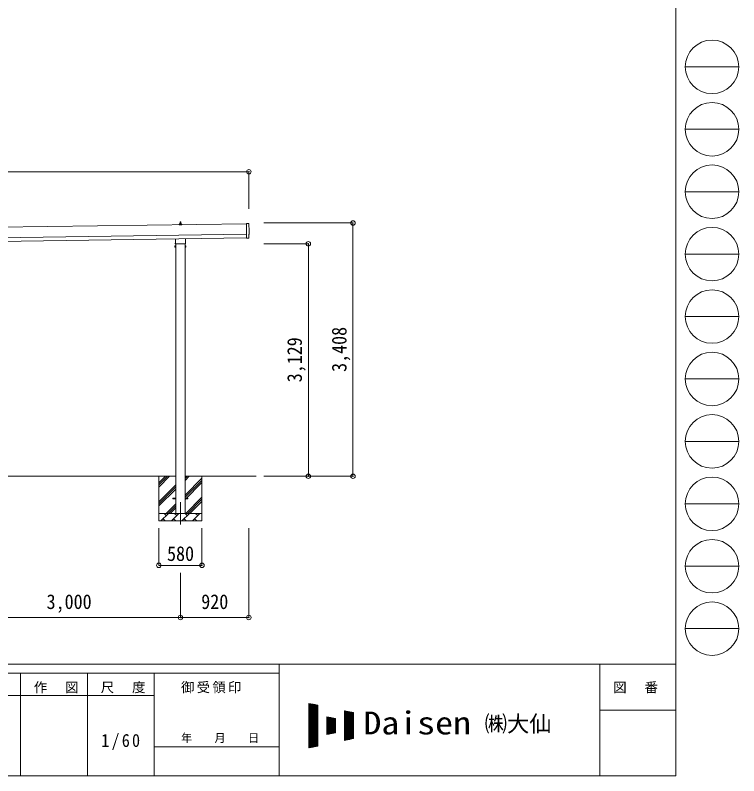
# Model space of a CAD drawing. Units: millimetres at full size, sheet at 1:60. Extents: x -16864 to 16864, y -11640 to 11640.
# Drawn here: x 7132 to 16864, y -11640 to -1405 of the extents above; entities that cross this region are included whole.
import ezdxf
from ezdxf.enums import TextEntityAlignment as Align

# ---------------------------------------------------------------- set-up
doc = ezdxf.new("R2010")
doc.units = ezdxf.units.MM
doc.header["$LTSCALE"] = 60
doc.header["$PDMODE"] = 32
doc.header["$PDSIZE"] = 60
doc.linetypes.add('CHAIN1', pattern=[8, 5, -1, 1, -1])
for name, color, linetype, lineweight in [('0-1_Defpoints', 7, 'CHAIN1', 9), ('0-2_TEXT1', 4, 'Continuous', 9), ('0-3_SHAPE', 7, 'Continuous', 9), ('0-8_TABLE1', 6, 'Continuous', 9), ('F-0', 7, 'Continuous', 9)]:
    doc.layers.add(name, color=color, linetype=linetype, lineweight=lineweight)
doc.styles.add('ＭＳ ゴシック', font='')
doc.styles.get('ＭＳ ゴシック').set_extended_font_data('MS Gothic')

msp = doc.modelspace()

# ---------------------------------------------------------------- linework, layer by layer
at = {"layer": '0-1_Defpoints'}
msp.add_line((9354.36, -7959.13), (9354.36, -8308.13), dxfattribs=at)
at = {"layer": '0-2_TEXT1'}
for p, q in [((9348.66, -4211.3), (9349.39, -4187.78)), ((9350.39, -4186.8), (9358.94, -4186.8)), ((9359.94, -4187.78), (9360.66, -4211.3)), ((10242.05, -4211.47), (4877.1, -4288.11)), ((9336.41, -4226.8), (9336.41, -4219.09)), ((9372.91, -4226.8), (9336.41, -4226.8)), ((9336.79, -4218.3), (9372.53, -4218.3)), ((9337.18, -4218.12), (9343.9, -4216.49)), ((9344.28, -4216.3), (9365.04, -4216.3)), ((9344.66, -4215.51), (9344.66, -4211.3)), ((9345.66, -4211.3), (9363.66, -4211.3)), ((9364.66, -4215.51), (9364.66, -4211.3)), ((9372.15, -4218.12), (9365.43, -4216.49)), ((9372.91, -4226.8), (9372.91, -4219.09)), ((10241.98, -4206.38), (10244.82, -4405.22)), ((10273.66, -4207.59), (10241.98, -4206.38)), ((4879.1, -4428.1), (10244.05, -4351.46)), ((4879.81, -4478.09), (10244.77, -4401.45)), ((9284.36, -4479.56), (9284.36, -4474.06)), ((9286.06, -4470.79), (9286.06, -4415.15)), ((9422.29, -4483.06), (9286.42, -4483.06)), ((9291.86, -4483.06), (9291.86, -8109.13)), ((9416.86, -8109.13), (9416.86, -4483.06)), ((9422.66, -4413.2), (9422.66, -4470.79)), ((9424.36, -4474.06), (9424.36, -4479.56)), ((10263.03, -4404.05), (10244.82, -4405.22)), ((10263.7, -4404.68), (10263.03, -4404.05)), ((10264.45, -4404.94), (10271.36, -4404.48)), ((9280.36, -4509.06), (9281.11, -4507.74)), ((9280.36, -4509.06), (9280.36, -4526.06)), ((9280.36, -4526.06), (9281.11, -4527.37)), ((9287.36, -4512.65), (9281.11, -4512.65)), ((9287.36, -4522.47), (9281.11, -4522.47)), ((9287.36, -4527.37), (9281.11, -4527.37)), ((9289.86, -4526.76), (9287.36, -4526.76)), ((9418.86, -4526.76), (9421.36, -4526.76)), ((9421.36, -4512.65), (9427.6, -4512.65)), ((9421.36, -4522.47), (9427.6, -4522.47)), ((9421.36, -4527.37), (9427.6, -4527.37)), ((9428.36, -4509.06), (9427.6, -4507.74)), ((9428.36, -4526.06), (9427.6, -4527.37)), ((9428.36, -4509.06), (9428.36, -4526.06)), ((9254.36, -7904.63), (9291.86, -7904.63)), ((9254.36, -7913.63), (9254.36, -7904.63)), ((9254.36, -7904.63), (9291.86, -7904.63)), ((9254.36, -7913.63), (9254.36, -7904.63)), ((9254.36, -7913.63), (9291.86, -7913.63)), ((9254.36, -7913.63), (9291.86, -7913.63)), ((9416.86, -7904.63), (9454.36, -7904.63)), ((9416.86, -7904.63), (9454.36, -7904.63)), ((9416.86, -7913.63), (9454.36, -7913.63)), ((9416.86, -7913.63), (9454.36, -7913.63)), ((9454.36, -7913.63), (9454.36, -7904.63)), ((9454.36, -7913.63), (9454.36, -7904.63))]:
    msp.add_line(p, q, dxfattribs=at)
for points in [[(10274.16, -4401.45), (10273.49, -4354.42), (10274.09, -4354.41)], [(9287.36, -4527.37), (9287.36, -4507.74), (9281.11, -4507.74)], [(9287.36, -4526.76), (9287.36, -4508.36), (9289.86, -4508.36)], [(9421.36, -4526.76), (9421.36, -4508.36), (9418.86, -4508.36)], [(9421.36, -4527.37), (9421.36, -4507.74), (9427.6, -4507.74)]]:
    msp.add_lwpolyline(points, dxfattribs=at)
for points in [[(9289.86, -4528.06), (9289.86, -4507.06), (9291.86, -4507.06), (9291.86, -4528.06)], [(9418.86, -4528.06), (9418.86, -4507.06), (9416.86, -4507.06), (9416.86, -4528.06)]]:
    msp.add_lwpolyline(points, close=True, dxfattribs=at)
for centre, radius, start, end in [((9350.39, -4187.8), 1, 90, 178.60509), ((9358.94, -4187.8), 1, 1.39491, 90), ((9337.41, -4219.09), 1, 103.62699, 180), ((9343.66, -4215.51), 1, 283.62699, 0), ((9348.75, -4211.93), 4.13, 90, 171.17633), ((9345.66, -4212.3), 1, 90, 180), ((9358, -4211.3), 4.83, 133.60282, 180), ((9351.33, -4211.3), 4.83, 0, 46.39718), ((9360.58, -4211.93), 4.13, 8.82367, 90), ((9363.66, -4212.3), 1, 0, 90), ((9365.66, -4215.51), 1, 180, 256.37301), ((9371.91, -4219.09), 1, 0, 76.37301), ((9288.36, -4474.06), 4, 125.09963, 180), ((9288.36, -4479.56), 4, 180, 194.47751), ((9288.36, -4479.56), 4, 194.47751, 241.04498), ((9420.36, -4479.56), 4, 298.95502, 345.52249), ((9420.36, -4474.06), 4, 0, 54.90037), ((9420.36, -4479.56), 4, 345.52249, 0), ((10264.38, -4403.94), 1, 227.3164, 273.81435), ((9284.7, -4510.2), 4.34, 145.61575, 214.38425), ((9296.6, -4517.56), 16.24, 162.41205, 197.58795), ((9284.7, -4524.92), 4.34, 145.61575, 214.38425), ((9412.11, -4517.56), 16.24, 342.41205, 17.58795), ((9424.01, -4510.2), 4.34, 325.61575, 34.38425), ((9424.01, -4524.92), 4.34, 325.61575, 34.38425)]:
    msp.add_arc(centre, radius, start, end, dxfattribs=at)
for centre, major_axis, ratio, start_param, end_param in [((10273.46, -4210.58), (3, -0.04), 0.99863, 6.26838895, 7.80162176), ((15039.84, -4212.92), (-4762.89, -68.04), 0.99863, 6.26840604, 6.29770427), ((10274.03, -4350.01), (4.41, -0.06), 0.99863, 4.71238898, 6.29767781), ((10271.16, -4401.48), (2.21, -2.04), 0.9974, 5.52523108, 7.04113953)]:
    msp.add_ellipse(centre, major_axis=major_axis, ratio=ratio, start_param=start_param, end_param=end_param, dxfattribs=at)
at = {"layer": '0-3_SHAPE'}
for p, q in [((9291.86, -7609.13), (6416.86, -7609.13)), ((9064.36, -7725.9), (9181.12, -7609.13)), ((9064.36, -7754.18), (9209.41, -7609.13)), ((9064.36, -7697.61), (9152.84, -7609.13)), ((9064.36, -7609.13), (9064.36, -8209.13)), ((10373.76, -7609.13), (9416.86, -7609.13)), ((9416.86, -7637.96), (9445.68, -7609.13)), ((9416.86, -7666.24), (9473.96, -7609.13)), ((9416.86, -7864.23), (9644.36, -7636.73)), ((9416.86, -7892.51), (9644.36, -7665.01)), ((9644.36, -7609.13), (9644.36, -8209.13)), ((9064.36, -7952.17), (9291.86, -7724.67)), ((9064.36, -7980.46), (9291.86, -7752.96)), ((9416.86, -7920.8), (9644.36, -7693.3)), ((9064.36, -8008.74), (9291.86, -7781.24)), ((9161.95, -8109.13), (9291.86, -7979.23)), ((9426.51, -8109.13), (9644.36, -7891.29)), ((9454.8, -8109.13), (9644.36, -7919.57)), ((9483.08, -8109.13), (9644.36, -7947.86)), ((9190.24, -8109.13), (9291.86, -8007.51)), ((9218.52, -8109.13), (9291.86, -8035.8)), ((9064.36, -8109.13), (9644.36, -8109.13)), ((9092.22, -8209.13), (9192.22, -8109.13)), ((9120.78, -8180.58), (9149.33, -8209.13)), ((9163.67, -8137.68), (9135.12, -8109.13)), ((9233.64, -8209.13), (9333.64, -8109.13)), ((9262.2, -8180.58), (9290.75, -8209.13)), ((9305.09, -8137.68), (9276.54, -8109.13)), ((9375.07, -8209.13), (9475.07, -8109.13)), ((9403.62, -8180.58), (9432.17, -8209.13)), ((9446.51, -8137.68), (9417.96, -8109.13)), ((9516.49, -8209.13), (9616.49, -8109.13)), ((9545.04, -8180.58), (9573.59, -8209.13)), ((9587.93, -8137.68), (9559.38, -8109.13)), ((9644.36, -8209.13), (9064.36, -8209.13))]:
    msp.add_line(p, q, dxfattribs=at)
at = {"layer": '0-8_TABLE1'}
for p, q in [((10275.06, -3511.49), (-563.86, -3511.49)), ((10275.06, -3511.49), (10275.06, -4011.49)), ((11675.06, -4201.03), (10475.06, -4201.03)), ((11675.06, -7609.13), (11675.06, -4201.03)), ((11075.06, -4480.56), (10475.06, -4480.56)), ((11075.06, -4480.56), (11075.06, -7609.13)), ((11675.06, -7609.13), (10475.06, -7609.13)), ((9064.36, -8808.13), (9064.36, -8308.13)), ((9644.36, -8808.13), (9644.36, -8308.13)), ((10274.76, -9510.13), (10274.76, -8308.13)), ((9064.36, -8808.13), (9644.36, -8808.13)), ((9354.36, -9510.13), (9354.36, -8910.13)), ((9354.36, -9510.13), (6354.36, -9510.13)), ((10274.76, -9510.13), (9354.36, -9510.13))]:
    msp.add_line(p, q, dxfattribs=at)
for p in [(10275.06, -3511.49), (11675.06, -4201.03), (11075.06, -4480.56), (11075.06, -7609.13), (11675.06, -7609.13), (9064.36, -8808.13), (9644.36, -8808.13), (9354.36, -9510.13), (10274.76, -9510.13)]:
    msp.add_point(p, dxfattribs=at)
at = {"layer": 'F-0', "color": 5, "lineweight": 5}
for p, q in [((16015.88, 11640), (16015.88, -11640)), ((-16864.12, -10140), (16015.88, -10140)), ((10682.37, -10140), (10682.37, -11640)), ((14995.88, -10140), (14995.88, -11640)), ((-16864.12, -10260), (10682.37, -10260)), ((7202.37, -10260), (7202.37, -11640)), ((8102.36, -10260), (8102.36, -11640)), ((9002.37, -10260), (9002.37, -11640)), ((5402.37, -10560), (9002.37, -10560)), ((14995.88, -10755), (16015.88, -10755)), ((9002.37, -11250), (10682.37, -11250)), ((-16864.12, -11640), (16015.88, -11640))]:
    msp.add_line(p, q, dxfattribs=at)
at = {"layer": 'F-0', "color": 4}
for p, q in [((16144.11, -2100), (16864.12, -2100)), ((16144.11, -2940), (16864.12, -2940)), ((16144.11, -3780), (16864.12, -3780)), ((16144.11, -4620), (16864.12, -4620)), ((16144.11, -5460), (16864.12, -5460)), ((16144.11, -6300), (16864.12, -6300)), ((16144.11, -7140), (16864.12, -7140)), ((16144.11, -7980), (16864.12, -7980)), ((16144.11, -8820), (16864.12, -8820)), ((16144.11, -9660), (16864.12, -9660))]:
    msp.add_line(p, q, dxfattribs=at)
at = {"layer": 'F-0'}
for p, q in [((11082.29, -10665.2), (11202.29, -10690.2)), ((11082.29, -10665.2), (11082.29, -11265.2)), ((11082.29, -10670.85), (11109.39, -10670.85)), ((11082.29, -10676.85), (11138.19, -10676.85)), ((11082.29, -10682.85), (11166.99, -10682.85)), ((11082.29, -10688.85), (11195.79, -10688.85)), ((11082.29, -10694.85), (11202.29, -10694.85)), ((11082.29, -10700.85), (11202.29, -10700.85)), ((11082.29, -10706.85), (11202.29, -10706.85)), ((11082.29, -10712.85), (11202.29, -10712.85)), ((11082.29, -10718.85), (11202.29, -10718.85)), ((11082.29, -10724.85), (11202.29, -10724.85)), ((11082.29, -10730.85), (11202.29, -10730.85)), ((11082.29, -10736.85), (11202.29, -10736.85)), ((11082.29, -10742.85), (11202.29, -10742.85)), ((11085.85, -11264.46), (11085.85, -10665.94)), ((11091.85, -11263.21), (11091.85, -10667.19)), ((11097.85, -11261.96), (11097.85, -10668.44)), ((11103.85, -11260.71), (11103.85, -10669.69)), ((11109.85, -11259.46), (11109.85, -10670.94)), ((11115.85, -11258.21), (11115.85, -10672.19)), ((11121.85, -11256.96), (11121.85, -10673.44)), ((11127.85, -11255.71), (11127.85, -10674.69)), ((11133.85, -11254.46), (11133.85, -10675.94)), ((11139.85, -11253.21), (11139.85, -10677.19)), ((11145.85, -11251.96), (11145.85, -10678.44)), ((11151.85, -11250.71), (11151.85, -10679.69)), ((11157.85, -11249.46), (11157.85, -10680.94)), ((11163.85, -11248.21), (11163.85, -10682.19)), ((11169.85, -11246.96), (11169.85, -10683.44)), ((11175.85, -11245.71), (11175.85, -10684.69)), ((11181.85, -11244.46), (11181.85, -10685.94)), ((11187.85, -11243.21), (11187.85, -10687.19)), ((11193.85, -11241.96), (11193.85, -10688.44)), ((11199.85, -11240.71), (11199.85, -10689.69)), ((11202.29, -10690.2), (11202.29, -11240.2)), ((11082.29, -10748.85), (11202.29, -10748.85)), ((11082.29, -10754.85), (11202.29, -10754.85)), ((11082.29, -10760.85), (11202.29, -10760.85)), ((11082.29, -10766.85), (11202.29, -10766.85)), ((11082.29, -10772.85), (11202.29, -10772.85)), ((11082.29, -10778.85), (11202.29, -10778.85)), ((11082.29, -10784.85), (11202.29, -10784.85)), ((11082.29, -10790.85), (11202.29, -10790.85)), ((11082.29, -10796.85), (11202.29, -10796.85)), ((11082.29, -10802.85), (11202.29, -10802.85)), ((11082.29, -10808.85), (11202.29, -10808.85)), ((11082.29, -10814.85), (11202.29, -10814.85)), ((11082.29, -10820.85), (11202.29, -10820.85)), ((11082.29, -10826.85), (11202.29, -10826.85)), ((11082.29, -10832.85), (11202.29, -10832.85)), ((11082.29, -10838.85), (11202.29, -10838.85)), ((11082.29, -10844.85), (11202.29, -10844.85)), ((11322.29, -10845.2), (11442.29, -10870.2)), ((11322.29, -10845.2), (11322.29, -11085.2)), ((11325.85, -11084.46), (11325.85, -10845.94)), ((11331.85, -11083.21), (11331.85, -10847.19)), ((11337.85, -11081.96), (11337.85, -10848.44)), ((11562.29, -10765.2), (11682.29, -10790.2)), ((11562.29, -10765.2), (11562.29, -11165.2)), ((11562.29, -10766.85), (11570.19, -10766.85)), ((11562.29, -10772.85), (11598.99, -10772.85)), ((11562.29, -10778.85), (11627.79, -10778.85)), ((11562.29, -10784.85), (11656.59, -10784.85)), ((11562.29, -10790.85), (11682.29, -10790.85)), ((11562.29, -10796.85), (11682.29, -10796.85)), ((11562.29, -10802.85), (11682.29, -10802.85)), ((11562.29, -10808.85), (11682.29, -10808.85)), ((11562.29, -10814.85), (11682.29, -10814.85)), ((11562.29, -10820.85), (11682.29, -10820.85)), ((11562.29, -10826.85), (11682.29, -10826.85)), ((11562.29, -10832.85), (11682.29, -10832.85)), ((11562.29, -10838.85), (11682.29, -10838.85)), ((11562.29, -10844.85), (11682.29, -10844.85)), ((11565.85, -11164.46), (11565.85, -10765.94)), ((11571.85, -11163.21), (11571.85, -10767.19)), ((11577.85, -11161.96), (11577.85, -10768.44)), ((11583.85, -11160.71), (11583.85, -10769.69)), ((11589.85, -11159.46), (11589.85, -10770.94)), ((11595.85, -11158.21), (11595.85, -10772.19)), ((11601.85, -11156.96), (11601.85, -10773.44)), ((11607.85, -11155.71), (11607.85, -10774.69)), ((11613.85, -11154.46), (11613.85, -10775.94)), ((11619.85, -11153.21), (11619.85, -10777.19)), ((11625.85, -11151.96), (11625.85, -10778.44)), ((11631.85, -11150.71), (11631.85, -10779.69)), ((11637.85, -11149.46), (11637.85, -10780.94)), ((11643.85, -11148.21), (11643.85, -10782.19)), ((11649.85, -11146.96), (11649.85, -10783.44)), ((11655.85, -11145.71), (11655.85, -10784.69)), ((11661.85, -11144.46), (11661.85, -10785.94)), ((11667.85, -11143.21), (11667.85, -10787.19)), ((11673.85, -11141.96), (11673.85, -10788.44)), ((11679.85, -11140.71), (11679.85, -10789.69)), ((11682.29, -10790.2), (11682.29, -11140.2)), ((11082.29, -10850.85), (11202.29, -10850.85)), ((11082.29, -10856.85), (11202.29, -10856.85)), ((11082.29, -10862.85), (11202.29, -10862.85)), ((11082.29, -10868.85), (11202.29, -10868.85)), ((11082.29, -10874.85), (11202.29, -10874.85)), ((11082.29, -10880.85), (11202.29, -10880.85)), ((11082.29, -10886.85), (11202.29, -10886.85)), ((11082.29, -10892.85), (11202.29, -10892.85)), ((11082.29, -10898.85), (11202.29, -10898.85)), ((11082.29, -10904.85), (11202.29, -10904.85)), ((11082.29, -10910.85), (11202.29, -10910.85)), ((11082.29, -10916.85), (11202.29, -10916.85)), ((11082.29, -10922.85), (11202.29, -10922.85)), ((11082.29, -10928.85), (11202.29, -10928.85)), ((11082.29, -10934.85), (11202.29, -10934.85)), ((11082.29, -10940.85), (11202.29, -10940.85)), ((11082.29, -10946.85), (11202.29, -10946.85)), ((11322.29, -10850.85), (11349.39, -10850.85)), ((11322.29, -10856.85), (11378.19, -10856.85)), ((11322.29, -10862.85), (11406.99, -10862.85)), ((11322.29, -10868.85), (11435.79, -10868.85)), ((11322.29, -10874.85), (11442.29, -10874.85)), ((11322.29, -10880.85), (11442.29, -10880.85)), ((11322.29, -10886.85), (11442.29, -10886.85)), ((11322.29, -10892.85), (11442.29, -10892.85)), ((11322.29, -10898.85), (11442.29, -10898.85)), ((11322.29, -10904.85), (11442.29, -10904.85)), ((11322.29, -10910.85), (11442.29, -10910.85)), ((11322.29, -10916.85), (11442.29, -10916.85)), ((11322.29, -10922.85), (11442.29, -10922.85)), ((11322.29, -10928.85), (11442.29, -10928.85)), ((11322.29, -10934.85), (11442.29, -10934.85)), ((11322.29, -10940.85), (11442.29, -10940.85)), ((11322.29, -10946.85), (11442.29, -10946.85)), ((11343.85, -11080.71), (11343.85, -10849.69)), ((11349.85, -11079.46), (11349.85, -10850.94)), ((11355.85, -11078.21), (11355.85, -10852.19)), ((11361.85, -11076.96), (11361.85, -10853.44)), ((11367.85, -11075.71), (11367.85, -10854.69)), ((11373.85, -11074.46), (11373.85, -10855.94)), ((11379.85, -11073.21), (11379.85, -10857.19)), ((11385.85, -11071.96), (11385.85, -10858.44)), ((11391.85, -11070.71), (11391.85, -10859.69)), ((11397.85, -11069.46), (11397.85, -10860.94)), ((11403.85, -11068.21), (11403.85, -10862.19)), ((11409.85, -11066.96), (11409.85, -10863.44)), ((11415.85, -11065.71), (11415.85, -10864.69)), ((11421.85, -11064.46), (11421.85, -10865.94)), ((11427.85, -11063.21), (11427.85, -10867.19)), ((11433.85, -11061.96), (11433.85, -10868.44)), ((11439.85, -11060.71), (11439.85, -10869.69)), ((11442.29, -10870.2), (11442.29, -11060.2)), ((11562.29, -10850.85), (11682.29, -10850.85)), ((11562.29, -10856.85), (11682.29, -10856.85)), ((11562.29, -10862.85), (11682.29, -10862.85)), ((11562.29, -10868.85), (11682.29, -10868.85)), ((11562.29, -10874.85), (11682.29, -10874.85)), ((11562.29, -10880.85), (11682.29, -10880.85)), ((11562.29, -10886.85), (11682.29, -10886.85)), ((11562.29, -10892.85), (11682.29, -10892.85)), ((11562.29, -10898.85), (11682.29, -10898.85)), ((11562.29, -10904.85), (11682.29, -10904.85)), ((11562.29, -10910.85), (11682.29, -10910.85)), ((11562.29, -10916.85), (11682.29, -10916.85)), ((11562.29, -10922.85), (11682.29, -10922.85)), ((11562.29, -10928.85), (11682.29, -10928.85)), ((11562.29, -10934.85), (11682.29, -10934.85)), ((11562.29, -10940.85), (11682.29, -10940.85)), ((11562.29, -10946.85), (11682.29, -10946.85)), ((11082.29, -10952.85), (11202.29, -10952.85)), ((11082.29, -10958.85), (11202.29, -10958.85)), ((11082.29, -10964.85), (11202.29, -10964.85)), ((11082.29, -10970.85), (11202.29, -10970.85)), ((11082.29, -10976.85), (11202.29, -10976.85)), ((11082.29, -10982.85), (11202.29, -10982.85)), ((11082.29, -10988.85), (11202.29, -10988.85)), ((11082.29, -10994.85), (11202.29, -10994.85)), ((11082.29, -11000.85), (11202.29, -11000.85)), ((11082.29, -11006.85), (11202.29, -11006.85)), ((11082.29, -11012.85), (11202.29, -11012.85)), ((11082.29, -11018.85), (11202.29, -11018.85)), ((11082.29, -11024.85), (11202.29, -11024.85)), ((11082.29, -11030.85), (11202.29, -11030.85)), ((11082.29, -11036.85), (11202.29, -11036.85)), ((11082.29, -11042.85), (11202.29, -11042.85)), ((11082.29, -11048.85), (11202.29, -11048.85)), ((11322.29, -10952.85), (11442.29, -10952.85)), ((11322.29, -10958.85), (11442.29, -10958.85)), ((11322.29, -10964.85), (11442.29, -10964.85)), ((11322.29, -10970.85), (11442.29, -10970.85)), ((11322.29, -10976.85), (11442.29, -10976.85)), ((11322.29, -10982.85), (11442.29, -10982.85)), ((11322.29, -10988.85), (11442.29, -10988.85)), ((11322.29, -10994.85), (11442.29, -10994.85)), ((11322.29, -11000.85), (11442.29, -11000.85)), ((11322.29, -11006.85), (11442.29, -11006.85)), ((11322.29, -11012.85), (11442.29, -11012.85)), ((11322.29, -11018.85), (11442.29, -11018.85)), ((11322.29, -11024.85), (11442.29, -11024.85)), ((11322.29, -11030.85), (11442.29, -11030.85)), ((11322.29, -11036.85), (11442.29, -11036.85)), ((11322.29, -11042.85), (11442.29, -11042.85)), ((11322.29, -11048.85), (11442.29, -11048.85)), ((11562.29, -10952.85), (11682.29, -10952.85)), ((11562.29, -10958.85), (11682.29, -10958.85)), ((11562.29, -10964.85), (11682.29, -10964.85)), ((11562.29, -10970.85), (11682.29, -10970.85)), ((11562.29, -10976.85), (11682.29, -10976.85)), ((11562.29, -10982.85), (11682.29, -10982.85)), ((11562.29, -10988.85), (11682.29, -10988.85)), ((11562.29, -10994.85), (11682.29, -10994.85)), ((11562.29, -11000.85), (11682.29, -11000.85)), ((11562.29, -11006.85), (11682.29, -11006.85)), ((11562.29, -11012.85), (11682.29, -11012.85)), ((11562.29, -11018.85), (11682.29, -11018.85)), ((11562.29, -11024.85), (11682.29, -11024.85)), ((11562.29, -11030.85), (11682.29, -11030.85)), ((11562.29, -11036.85), (11682.29, -11036.85)), ((11562.29, -11042.85), (11682.29, -11042.85)), ((11562.29, -11048.85), (11682.29, -11048.85)), ((11082.29, -11054.85), (11202.29, -11054.85)), ((11082.29, -11060.85), (11202.29, -11060.85)), ((11082.29, -11066.85), (11202.29, -11066.85)), ((11082.29, -11072.85), (11202.29, -11072.85)), ((11082.29, -11078.85), (11202.29, -11078.85)), ((11082.29, -11084.85), (11202.29, -11084.85)), ((11082.29, -11090.85), (11202.29, -11090.85)), ((11082.29, -11096.85), (11202.29, -11096.85)), ((11082.29, -11102.85), (11202.29, -11102.85)), ((11082.29, -11108.85), (11202.29, -11108.85)), ((11082.29, -11114.85), (11202.29, -11114.85)), ((11082.29, -11120.85), (11202.29, -11120.85)), ((11082.29, -11126.85), (11202.29, -11126.85)), ((11082.29, -11132.85), (11202.29, -11132.85)), ((11082.29, -11138.85), (11202.29, -11138.85)), ((11082.29, -11144.85), (11202.29, -11144.85)), ((11082.29, -11150.85), (11202.29, -11150.85)), ((11322.29, -11054.85), (11442.29, -11054.85)), ((11322.29, -11085.2), (11442.29, -11060.2)), ((11322.29, -11060.85), (11439.19, -11060.85)), ((11322.29, -11066.85), (11410.39, -11066.85)), ((11322.29, -11072.85), (11381.59, -11072.85)), ((11322.29, -11078.85), (11352.79, -11078.85)), ((11322.29, -11084.85), (11323.99, -11084.85)), ((11562.29, -11054.85), (11682.29, -11054.85)), ((11562.29, -11060.85), (11682.29, -11060.85)), ((11562.29, -11066.85), (11682.29, -11066.85)), ((11562.29, -11072.85), (11682.29, -11072.85)), ((11562.29, -11078.85), (11682.29, -11078.85)), ((11562.29, -11084.85), (11682.29, -11084.85)), ((11562.29, -11090.85), (11682.29, -11090.85)), ((11562.29, -11096.85), (11682.29, -11096.85)), ((11562.29, -11102.85), (11682.29, -11102.85)), ((11562.29, -11108.85), (11682.29, -11108.85)), ((11562.29, -11114.85), (11682.29, -11114.85)), ((11562.29, -11120.85), (11682.29, -11120.85)), ((11562.29, -11126.85), (11682.29, -11126.85)), ((11562.29, -11132.85), (11682.29, -11132.85)), ((11562.29, -11138.85), (11682.29, -11138.85)), ((11682.29, -11140.2), (11562.29, -11165.2)), ((11562.29, -11144.85), (11659.99, -11144.85)), ((11562.29, -11150.85), (11631.19, -11150.85)), ((11082.29, -11156.85), (11202.29, -11156.85)), ((11082.29, -11162.85), (11202.29, -11162.85)), ((11082.29, -11168.85), (11202.29, -11168.85)), ((11082.29, -11174.85), (11202.29, -11174.85)), ((11082.29, -11180.85), (11202.29, -11180.85)), ((11082.29, -11186.85), (11202.29, -11186.85)), ((11082.29, -11192.85), (11202.29, -11192.85)), ((11082.29, -11198.85), (11202.29, -11198.85)), ((11082.29, -11204.85), (11202.29, -11204.85)), ((11082.29, -11210.85), (11202.29, -11210.85)), ((11082.29, -11216.85), (11202.29, -11216.85)), ((11082.29, -11222.85), (11202.29, -11222.85)), ((11082.29, -11228.85), (11202.29, -11228.85)), ((11082.29, -11234.85), (11202.29, -11234.85)), ((11202.29, -11240.2), (11082.29, -11265.2)), ((11082.29, -11240.85), (11199.19, -11240.85)), ((11082.29, -11246.85), (11170.39, -11246.85)), ((11082.29, -11252.85), (11141.59, -11252.85)), ((11562.29, -11156.85), (11602.39, -11156.85)), ((11562.29, -11162.85), (11573.59, -11162.85)), ((11082.29, -11258.85), (11112.79, -11258.85)), ((11082.29, -11264.85), (11083.99, -11264.85))]:
    msp.add_line(p, q, dxfattribs=at)
at = {"layer": 'F-0', "color": 4}
for centre in [(16504.11, -2100), (16504.11, -2940), (16504.11, -3780), (16504.11, -4620), (16504.11, -5460), (16504.11, -6300), (16504.11, -7140), (16504.11, -7980), (16504.11, -8820), (16504.11, -9660)]:
    msp.add_circle(centre, 360, dxfattribs=at)

# ---------------------------------------------------------------- texts
at = {"layer": '0-8_TABLE1', "color": 7, "style": 'ＭＳ ゴシック', "width": 0.9}
for s, p in [('3,408', (11647.56, -6205.08)), ('3,129', (11047.56, -6344.85))]:
    msp.add_text(s, height=197.9, rotation=90, dxfattribs=at).set_placement(p, align=Align.BOTTOM_LEFT)
for s, p in [('580', (9174.36, -8808.13)), ('3,000', (7554.36, -9455.13)), ('920', (9634.56, -9455.13))]:
    msp.add_text(s, height=197.9, dxfattribs=at).set_placement(p, align=Align.BOTTOM_LEFT)
at = {"layer": 'F-0', "style": 'ＭＳ ゴシック', "width": 1.15}
msp.add_text('Daisen', height=307.9, dxfattribs=at).set_placement((11816.02, -11175.2), align=Align.BOTTOM_LEFT)
at = {"layer": 'F-0', "style": 'ＭＳ ゴシック'}
for s, height, p in [('㈱大仙\u3000', 219.9, (13446.81, -11115.2)), ('年\u3000\u3000月\u3000\u3000日', 110, (9362.37, -11220))]:
    msp.add_text(s, height=height, dxfattribs=at).set_placement(p, align=Align.BOTTOM_LEFT)
at = {"layer": 'F-0', "attachment_point": 7, "style": 'ＭＳ ゴシック'}
for s, insert, char_height in [('\\T1.17;作\u3000図', (7382.37, -10530), 132), ('\\T1.17;尺\u3000度', (8282.37, -10530), 132), ('\\T1.17;御受領印', (9362.37, -10530), 132), ('\\T1.17;図\u3000番', (15175.88, -10530), 132), ('\\T1.28;\\W0.9;1/60', (8289.87, -11295), 176)]:
    msp.add_mtext(s, dxfattribs=dict(at, insert=insert, char_height=char_height))

doc.saveas('drawing.dxf')
